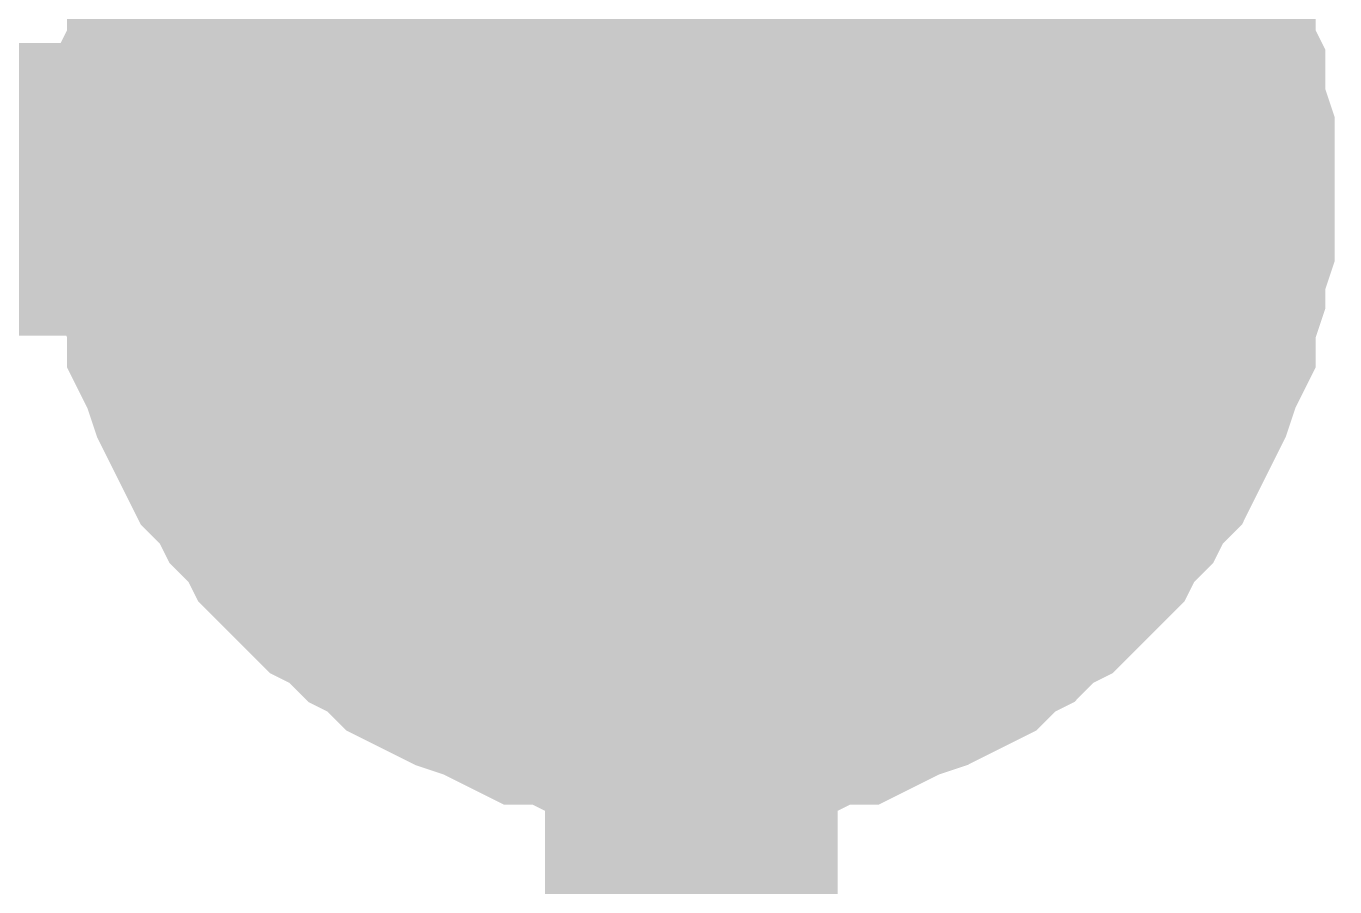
# Model space of a CAD drawing. Header units: inches. Extents: x 0 to 16.9, y 0 to 11.7.
# Drawn here: x 6.5485 to 6.6013, y 4.4416 to 4.4763 of the extents above; entities that cross this region are included whole.
import ezdxf

# ---------------------------------------------------------------- set-up
doc = ezdxf.new("R2010")
doc.units = ezdxf.units.IN
doc.header["$MEASUREMENT"] = 0
doc.layers.add('Sheet', color=255, linetype='Continuous')

msp = doc.modelspace()

# ---------------------------------------------------------------- linework, layer by layer
at = {"layer": 'Sheet'}
for points in [[(6.575365, 4.369794, 0.0118, 0.0118, 0), (6.575365, 4.46973, 0.0118, 0.0118, 0), (6.575365, 4.56658, 0.0118, 0.0118, 0), (6.142537, 4.56658, 0.0118, 0.0118, 0), (6.142537, 4.570052, 0.0118, 0.0118, 0)], [(6.555305, 4.46973, 0.0118, 0.0118, 0), (6.555305, 4.470888, 0.0118, 0.0118, 0), (6.555305, 4.47166, 0.0118, 0.0118, 0), (6.555691, 4.472817, 0.0118, 0.0118, 0), (6.555691, 4.473975, 0.0118, 0.0118, 0), (6.556077, 4.474746, 0.0118, 0.0118, 0), (6.556077, 4.475904, 0.0118, 0.0118, 0), (6.556463, 4.476676, 0.0118, 0.0118, 0), (6.556849, 4.477447, 0.0118, 0.0118, 0), (6.557234, 4.478605, 0.0118, 0.0118, 0), (6.55762, 4.479377, 0.0118, 0.0118, 0), (6.558006, 4.480148, 0.0118, 0.0118, 0), (6.558777, 4.48092, 0.0118, 0.0118, 0), (6.559163, 4.481692, 0.0118, 0.0118, 0), (6.559935, 4.482464, 0.0118, 0.0118, 0)], [(6.555305, 4.46973, 0.0118, 0.0118, 0), (6.555305, 4.470888, 0.0118, 0.0118, 0), (6.555305, 4.47166, 0.0118, 0.0118, 0), (6.555691, 4.472817, 0.0118, 0.0118, 0), (6.555691, 4.473975, 0.0118, 0.0118, 0), (6.556077, 4.474746, 0.0118, 0.0118, 0), (6.556077, 4.475904, 0.0118, 0.0118, 0), (6.556463, 4.476676, 0.0118, 0.0118, 0), (6.556849, 4.477447, 0.0118, 0.0118, 0), (6.557234, 4.478605, 0.0118, 0.0118, 0), (6.55762, 4.479377, 0.0118, 0.0118, 0), (6.558006, 4.480148, 0.0118, 0.0118, 0), (6.558777, 4.48092, 0.0118, 0.0118, 0), (6.559163, 4.481692, 0.0118, 0.0118, 0), (6.559935, 4.482464, 0.0118, 0.0118, 0)], [(6.555305, 4.46973, 0.0118, 0.0118, 0), (6.555305, 4.470888, 0.0118, 0.0118, 0), (6.555305, 4.47166, 0.0118, 0.0118, 0), (6.555691, 4.472817, 0.0118, 0.0118, 0), (6.555691, 4.473975, 0.0118, 0.0118, 0), (6.556077, 4.474746, 0.0118, 0.0118, 0), (6.556077, 4.475904, 0.0118, 0.0118, 0), (6.556463, 4.476676, 0.0118, 0.0118, 0), (6.556849, 4.477447, 0.0118, 0.0118, 0), (6.557234, 4.478605, 0.0118, 0.0118, 0), (6.55762, 4.479377, 0.0118, 0.0118, 0), (6.558006, 4.480148, 0.0118, 0.0118, 0), (6.558777, 4.48092, 0.0118, 0.0118, 0), (6.559163, 4.481692, 0.0118, 0.0118, 0), (6.559935, 4.482464, 0.0118, 0.0118, 0)], [(6.555305, 4.46973, 0.0118, 0.0118, 0), (6.555305, 4.470888, 0.0118, 0.0118, 0), (6.555305, 4.47166, 0.0118, 0.0118, 0), (6.555691, 4.472817, 0.0118, 0.0118, 0), (6.555691, 4.473975, 0.0118, 0.0118, 0), (6.556077, 4.474746, 0.0118, 0.0118, 0), (6.556077, 4.475904, 0.0118, 0.0118, 0), (6.556463, 4.476676, 0.0118, 0.0118, 0), (6.556849, 4.477447, 0.0118, 0.0118, 0), (6.557234, 4.478605, 0.0118, 0.0118, 0), (6.55762, 4.479377, 0.0118, 0.0118, 0), (6.558006, 4.480148, 0.0118, 0.0118, 0), (6.558777, 4.48092, 0.0118, 0.0118, 0), (6.559163, 4.481692, 0.0118, 0.0118, 0), (6.559935, 4.482464, 0.0118, 0.0118, 0)], [(6.590796, 4.482464, 0.0118, 0.0118, 0), (6.591567, 4.481692, 0.0118, 0.0118, 0), (6.591953, 4.48092, 0.0118, 0.0118, 0), (6.592725, 4.480148, 0.0118, 0.0118, 0), (6.59311, 4.479377, 0.0118, 0.0118, 0), (6.593496, 4.478605, 0.0118, 0.0118, 0), (6.593882, 4.477447, 0.0118, 0.0118, 0), (6.594268, 4.476676, 0.0118, 0.0118, 0), (6.594654, 4.475904, 0.0118, 0.0118, 0), (6.594654, 4.474746, 0.0118, 0.0118, 0), (6.595039, 4.473975, 0.0118, 0.0118, 0), (6.595039, 4.472817, 0.0118, 0.0118, 0), (6.595425, 4.47166, 0.0118, 0.0118, 0), (6.595425, 4.470888, 0.0118, 0.0118, 0), (6.595425, 4.46973, 0.0118, 0.0118, 0)], [(6.590796, 4.482464, 0.0118, 0.0118, 0), (6.591567, 4.481692, 0.0118, 0.0118, 0), (6.591953, 4.48092, 0.0118, 0.0118, 0), (6.592725, 4.480148, 0.0118, 0.0118, 0), (6.59311, 4.479377, 0.0118, 0.0118, 0), (6.593496, 4.478605, 0.0118, 0.0118, 0), (6.593882, 4.477447, 0.0118, 0.0118, 0), (6.594268, 4.476676, 0.0118, 0.0118, 0), (6.594654, 4.475904, 0.0118, 0.0118, 0), (6.594654, 4.474746, 0.0118, 0.0118, 0), (6.595039, 4.473975, 0.0118, 0.0118, 0), (6.595039, 4.472817, 0.0118, 0.0118, 0), (6.595425, 4.47166, 0.0118, 0.0118, 0), (6.595425, 4.470888, 0.0118, 0.0118, 0), (6.595425, 4.46973, 0.0118, 0.0118, 0)], [(6.590796, 4.482464, 0.0118, 0.0118, 0), (6.591567, 4.481692, 0.0118, 0.0118, 0), (6.591953, 4.48092, 0.0118, 0.0118, 0), (6.592725, 4.480148, 0.0118, 0.0118, 0), (6.59311, 4.479377, 0.0118, 0.0118, 0), (6.593496, 4.478605, 0.0118, 0.0118, 0), (6.593882, 4.477447, 0.0118, 0.0118, 0), (6.594268, 4.476676, 0.0118, 0.0118, 0), (6.594654, 4.475904, 0.0118, 0.0118, 0), (6.594654, 4.474746, 0.0118, 0.0118, 0), (6.595039, 4.473975, 0.0118, 0.0118, 0), (6.595039, 4.472817, 0.0118, 0.0118, 0), (6.595425, 4.47166, 0.0118, 0.0118, 0), (6.595425, 4.470888, 0.0118, 0.0118, 0), (6.595425, 4.46973, 0.0118, 0.0118, 0)], [(6.590796, 4.482464, 0.0118, 0.0118, 0), (6.591567, 4.481692, 0.0118, 0.0118, 0), (6.591953, 4.48092, 0.0118, 0.0118, 0), (6.592725, 4.480148, 0.0118, 0.0118, 0), (6.59311, 4.479377, 0.0118, 0.0118, 0), (6.593496, 4.478605, 0.0118, 0.0118, 0), (6.593882, 4.477447, 0.0118, 0.0118, 0), (6.594268, 4.476676, 0.0118, 0.0118, 0), (6.594654, 4.475904, 0.0118, 0.0118, 0), (6.594654, 4.474746, 0.0118, 0.0118, 0), (6.595039, 4.473975, 0.0118, 0.0118, 0), (6.595039, 4.472817, 0.0118, 0.0118, 0), (6.595425, 4.47166, 0.0118, 0.0118, 0), (6.595425, 4.470888, 0.0118, 0.0118, 0), (6.595425, 4.46973, 0.0118, 0.0118, 0)], [(6.555305, 4.46973, 0.0039, 0.0039, 0), (6.555305, 4.470888, 0.0039, 0.0039, 0), (6.555305, 4.47166, 0.0039, 0.0039, 0), (6.555691, 4.472817, 0.0039, 0.0039, 0), (6.555691, 4.473975, 0.0039, 0.0039, 0), (6.556077, 4.474746, 0.0039, 0.0039, 0), (6.556077, 4.475904, 0.0039, 0.0039, 0), (6.556463, 4.476676, 0.0039, 0.0039, 0), (6.556849, 4.477447, 0.0039, 0.0039, 0), (6.557234, 4.478605, 0.0039, 0.0039, 0)], [(6.555305, 4.46973, 0.0039, 0.0039, 0), (6.555305, 4.470888, 0.0039, 0.0039, 0), (6.555305, 4.47166, 0.0039, 0.0039, 0), (6.555691, 4.472817, 0.0039, 0.0039, 0), (6.555691, 4.473975, 0.0039, 0.0039, 0), (6.556077, 4.474746, 0.0039, 0.0039, 0), (6.556077, 4.475904, 0.0039, 0.0039, 0), (6.556463, 4.476676, 0.0039, 0.0039, 0), (6.556849, 4.477447, 0.0039, 0.0039, 0), (6.557234, 4.478605, 0.0039, 0.0039, 0)], [(6.555305, 4.46973, 0.0039, 0.0039, 0), (6.555305, 4.470888, 0.0039, 0.0039, 0), (6.555305, 4.47166, 0.0039, 0.0039, 0), (6.555691, 4.472817, 0.0039, 0.0039, 0), (6.555691, 4.473975, 0.0039, 0.0039, 0), (6.556077, 4.474746, 0.0039, 0.0039, 0), (6.556077, 4.475904, 0.0039, 0.0039, 0), (6.556463, 4.476676, 0.0039, 0.0039, 0), (6.556849, 4.477447, 0.0039, 0.0039, 0), (6.557234, 4.478605, 0.0039, 0.0039, 0)], [(6.555305, 4.46973, 0.0039, 0.0039, 0), (6.555305, 4.470888, 0.0039, 0.0039, 0), (6.555305, 4.47166, 0.0039, 0.0039, 0), (6.555691, 4.472817, 0.0039, 0.0039, 0), (6.555691, 4.473975, 0.0039, 0.0039, 0), (6.556077, 4.474746, 0.0039, 0.0039, 0), (6.556077, 4.475904, 0.0039, 0.0039, 0), (6.556463, 4.476676, 0.0039, 0.0039, 0), (6.556849, 4.477447, 0.0039, 0.0039, 0), (6.557234, 4.478605, 0.0039, 0.0039, 0)], [(6.593496, 4.478605, 0.0039, 0.0039, 0), (6.593882, 4.477447, 0.0039, 0.0039, 0), (6.594268, 4.476676, 0.0039, 0.0039, 0), (6.594654, 4.475904, 0.0039, 0.0039, 0), (6.594654, 4.474746, 0.0039, 0.0039, 0), (6.595039, 4.473975, 0.0039, 0.0039, 0), (6.595039, 4.472817, 0.0039, 0.0039, 0), (6.595425, 4.47166, 0.0039, 0.0039, 0), (6.595425, 4.470888, 0.0039, 0.0039, 0), (6.595425, 4.46973, 0.0039, 0.0039, 0)], [(6.593496, 4.478605, 0.0039, 0.0039, 0), (6.593882, 4.477447, 0.0039, 0.0039, 0), (6.594268, 4.476676, 0.0039, 0.0039, 0), (6.594654, 4.475904, 0.0039, 0.0039, 0), (6.594654, 4.474746, 0.0039, 0.0039, 0), (6.595039, 4.473975, 0.0039, 0.0039, 0), (6.595039, 4.472817, 0.0039, 0.0039, 0), (6.595425, 4.47166, 0.0039, 0.0039, 0), (6.595425, 4.470888, 0.0039, 0.0039, 0), (6.595425, 4.46973, 0.0039, 0.0039, 0)], [(6.593496, 4.478605, 0.0039, 0.0039, 0), (6.593882, 4.477447, 0.0039, 0.0039, 0), (6.594268, 4.476676, 0.0039, 0.0039, 0), (6.594654, 4.475904, 0.0039, 0.0039, 0), (6.594654, 4.474746, 0.0039, 0.0039, 0), (6.595039, 4.473975, 0.0039, 0.0039, 0), (6.595039, 4.472817, 0.0039, 0.0039, 0), (6.595425, 4.47166, 0.0039, 0.0039, 0), (6.595425, 4.470888, 0.0039, 0.0039, 0), (6.595425, 4.46973, 0.0039, 0.0039, 0)], [(6.593496, 4.478605, 0.0039, 0.0039, 0), (6.593882, 4.477447, 0.0039, 0.0039, 0), (6.594268, 4.476676, 0.0039, 0.0039, 0), (6.594654, 4.475904, 0.0039, 0.0039, 0), (6.594654, 4.474746, 0.0039, 0.0039, 0), (6.595039, 4.473975, 0.0039, 0.0039, 0), (6.595039, 4.472817, 0.0039, 0.0039, 0), (6.595425, 4.47166, 0.0039, 0.0039, 0), (6.595425, 4.470888, 0.0039, 0.0039, 0), (6.595425, 4.46973, 0.0039, 0.0039, 0)], [(6.142537, 4.46973, 0.0118, 0.0118, 0), (6.575365, 4.46973, 0.0118, 0.0118, 0)], [(6.575365, 4.450052, 0.0118, 0.0118, 0), (6.574208, 4.450052, 0.0118, 0.0118, 0), (6.573436, 4.450052, 0.0118, 0.0118, 0), (6.572279, 4.450438, 0.0118, 0.0118, 0), (6.571122, 4.450438, 0.0118, 0.0118, 0), (6.57035, 4.450824, 0.0118, 0.0118, 0), (6.569193, 4.450824, 0.0118, 0.0118, 0), (6.568422, 4.451209, 0.0118, 0.0118, 0), (6.56765, 4.451595, 0.0118, 0.0118, 0), (6.566493, 4.451981, 0.0118, 0.0118, 0), (6.565721, 4.452367, 0.0118, 0.0118, 0), (6.56495, 4.452753, 0.0118, 0.0118, 0), (6.564178, 4.453525, 0.0118, 0.0118, 0), (6.563407, 4.45391, 0.0118, 0.0118, 0), (6.562635, 4.454682, 0.0118, 0.0118, 0), (6.561863, 4.455068, 0.0118, 0.0118, 0), (6.561092, 4.45584, 0.0118, 0.0118, 0), (6.56032, 4.456611, 0.0118, 0.0118, 0), (6.559935, 4.457383, 0.0118, 0.0118, 0), (6.559163, 4.458155, 0.0118, 0.0118, 0), (6.558777, 4.458926, 0.0118, 0.0118, 0), (6.558006, 4.459698, 0.0118, 0.0118, 0), (6.55762, 4.46047, 0.0118, 0.0118, 0), (6.557234, 4.461242, 0.0118, 0.0118, 0), (6.556849, 4.462013, 0.0118, 0.0118, 0), (6.556463, 4.463171, 0.0118, 0.0118, 0), (6.556077, 4.463943, 0.0118, 0.0118, 0), (6.556077, 4.464714, 0.0118, 0.0118, 0), (6.555691, 4.465872, 0.0118, 0.0118, 0), (6.555691, 4.466644, 0.0118, 0.0118, 0), (6.555305, 4.467801, 0.0118, 0.0118, 0), (6.555305, 4.468573, 0.0118, 0.0118, 0), (6.555305, 4.46973, 0.0118, 0.0118, 0)], [(6.555305, 4.46973, 0.0118, 0.0118, 0), (6.555305, 4.46973, 0.0118, 0.0118, 0)], [(6.575365, 4.450052, 0.0118, 0.0118, 0), (6.574208, 4.450052, 0.0118, 0.0118, 0), (6.573436, 4.450052, 0.0118, 0.0118, 0), (6.572279, 4.450438, 0.0118, 0.0118, 0), (6.571122, 4.450438, 0.0118, 0.0118, 0), (6.57035, 4.450824, 0.0118, 0.0118, 0), (6.569193, 4.450824, 0.0118, 0.0118, 0), (6.568422, 4.451209, 0.0118, 0.0118, 0), (6.56765, 4.451595, 0.0118, 0.0118, 0), (6.566493, 4.451981, 0.0118, 0.0118, 0), (6.565721, 4.452367, 0.0118, 0.0118, 0), (6.56495, 4.452753, 0.0118, 0.0118, 0), (6.564178, 4.453525, 0.0118, 0.0118, 0), (6.563407, 4.45391, 0.0118, 0.0118, 0), (6.562635, 4.454682, 0.0118, 0.0118, 0), (6.561863, 4.455068, 0.0118, 0.0118, 0), (6.561092, 4.45584, 0.0118, 0.0118, 0), (6.56032, 4.456611, 0.0118, 0.0118, 0), (6.559935, 4.457383, 0.0118, 0.0118, 0), (6.559163, 4.458155, 0.0118, 0.0118, 0), (6.558777, 4.458926, 0.0118, 0.0118, 0), (6.558006, 4.459698, 0.0118, 0.0118, 0), (6.55762, 4.46047, 0.0118, 0.0118, 0), (6.557234, 4.461242, 0.0118, 0.0118, 0), (6.556849, 4.462013, 0.0118, 0.0118, 0), (6.556463, 4.463171, 0.0118, 0.0118, 0), (6.556077, 4.463943, 0.0118, 0.0118, 0), (6.556077, 4.464714, 0.0118, 0.0118, 0), (6.555691, 4.465872, 0.0118, 0.0118, 0), (6.555691, 4.466644, 0.0118, 0.0118, 0), (6.555305, 4.467801, 0.0118, 0.0118, 0), (6.555305, 4.468573, 0.0118, 0.0118, 0), (6.555305, 4.46973, 0.0118, 0.0118, 0)], [(6.555305, 4.46973, 0.0118, 0.0118, 0), (6.555305, 4.46973, 0.0118, 0.0118, 0)], [(6.575365, 4.450052, 0.0118, 0.0118, 0), (6.574208, 4.450052, 0.0118, 0.0118, 0), (6.573436, 4.450052, 0.0118, 0.0118, 0), (6.572279, 4.450438, 0.0118, 0.0118, 0), (6.571122, 4.450438, 0.0118, 0.0118, 0), (6.57035, 4.450824, 0.0118, 0.0118, 0), (6.569193, 4.450824, 0.0118, 0.0118, 0), (6.568422, 4.451209, 0.0118, 0.0118, 0), (6.56765, 4.451595, 0.0118, 0.0118, 0), (6.566493, 4.451981, 0.0118, 0.0118, 0), (6.565721, 4.452367, 0.0118, 0.0118, 0), (6.56495, 4.452753, 0.0118, 0.0118, 0), (6.564178, 4.453525, 0.0118, 0.0118, 0), (6.563407, 4.45391, 0.0118, 0.0118, 0), (6.562635, 4.454682, 0.0118, 0.0118, 0), (6.561863, 4.455068, 0.0118, 0.0118, 0), (6.561092, 4.45584, 0.0118, 0.0118, 0), (6.56032, 4.456611, 0.0118, 0.0118, 0), (6.559935, 4.457383, 0.0118, 0.0118, 0), (6.559163, 4.458155, 0.0118, 0.0118, 0), (6.558777, 4.458926, 0.0118, 0.0118, 0), (6.558006, 4.459698, 0.0118, 0.0118, 0), (6.55762, 4.46047, 0.0118, 0.0118, 0), (6.557234, 4.461242, 0.0118, 0.0118, 0), (6.556849, 4.462013, 0.0118, 0.0118, 0), (6.556463, 4.463171, 0.0118, 0.0118, 0), (6.556077, 4.463943, 0.0118, 0.0118, 0), (6.556077, 4.464714, 0.0118, 0.0118, 0), (6.555691, 4.465872, 0.0118, 0.0118, 0), (6.555691, 4.466644, 0.0118, 0.0118, 0), (6.555305, 4.467801, 0.0118, 0.0118, 0), (6.555305, 4.468573, 0.0118, 0.0118, 0), (6.555305, 4.46973, 0.0118, 0.0118, 0)], [(6.555305, 4.46973, 0.0118, 0.0118, 0), (6.555305, 4.46973, 0.0118, 0.0118, 0)], [(6.575365, 4.450052, 0.0118, 0.0118, 0), (6.574208, 4.450052, 0.0118, 0.0118, 0), (6.573436, 4.450052, 0.0118, 0.0118, 0), (6.572279, 4.450438, 0.0118, 0.0118, 0), (6.571122, 4.450438, 0.0118, 0.0118, 0), (6.57035, 4.450824, 0.0118, 0.0118, 0), (6.569193, 4.450824, 0.0118, 0.0118, 0), (6.568422, 4.451209, 0.0118, 0.0118, 0), (6.56765, 4.451595, 0.0118, 0.0118, 0), (6.566493, 4.451981, 0.0118, 0.0118, 0), (6.565721, 4.452367, 0.0118, 0.0118, 0), (6.56495, 4.452753, 0.0118, 0.0118, 0), (6.564178, 4.453525, 0.0118, 0.0118, 0), (6.563407, 4.45391, 0.0118, 0.0118, 0), (6.562635, 4.454682, 0.0118, 0.0118, 0), (6.561863, 4.455068, 0.0118, 0.0118, 0), (6.561092, 4.45584, 0.0118, 0.0118, 0), (6.56032, 4.456611, 0.0118, 0.0118, 0), (6.559935, 4.457383, 0.0118, 0.0118, 0), (6.559163, 4.458155, 0.0118, 0.0118, 0), (6.558777, 4.458926, 0.0118, 0.0118, 0), (6.558006, 4.459698, 0.0118, 0.0118, 0), (6.55762, 4.46047, 0.0118, 0.0118, 0), (6.557234, 4.461242, 0.0118, 0.0118, 0), (6.556849, 4.462013, 0.0118, 0.0118, 0), (6.556463, 4.463171, 0.0118, 0.0118, 0), (6.556077, 4.463943, 0.0118, 0.0118, 0), (6.556077, 4.464714, 0.0118, 0.0118, 0), (6.555691, 4.465872, 0.0118, 0.0118, 0), (6.555691, 4.466644, 0.0118, 0.0118, 0), (6.555305, 4.467801, 0.0118, 0.0118, 0), (6.555305, 4.468573, 0.0118, 0.0118, 0), (6.555305, 4.46973, 0.0118, 0.0118, 0)], [(6.555305, 4.46973, 0.0118, 0.0118, 0), (6.555305, 4.46973, 0.0118, 0.0118, 0)], [(6.595425, 4.46973, 0.0118, 0.0118, 0), (6.595425, 4.468573, 0.0118, 0.0118, 0), (6.595425, 4.467801, 0.0118, 0.0118, 0), (6.595039, 4.466644, 0.0118, 0.0118, 0), (6.595039, 4.465872, 0.0118, 0.0118, 0), (6.594654, 4.464714, 0.0118, 0.0118, 0), (6.594654, 4.463943, 0.0118, 0.0118, 0), (6.594268, 4.463171, 0.0118, 0.0118, 0), (6.593882, 4.462013, 0.0118, 0.0118, 0), (6.593496, 4.461242, 0.0118, 0.0118, 0), (6.59311, 4.46047, 0.0118, 0.0118, 0), (6.592725, 4.459698, 0.0118, 0.0118, 0), (6.591953, 4.458926, 0.0118, 0.0118, 0), (6.591567, 4.458155, 0.0118, 0.0118, 0), (6.590796, 4.457383, 0.0118, 0.0118, 0), (6.59041, 4.456611, 0.0118, 0.0118, 0), (6.589639, 4.45584, 0.0118, 0.0118, 0), (6.588867, 4.455068, 0.0118, 0.0118, 0), (6.588096, 4.454682, 0.0118, 0.0118, 0), (6.587324, 4.45391, 0.0118, 0.0118, 0), (6.586552, 4.453525, 0.0118, 0.0118, 0), (6.585781, 4.452753, 0.0118, 0.0118, 0), (6.585009, 4.452367, 0.0118, 0.0118, 0), (6.584238, 4.451981, 0.0118, 0.0118, 0), (6.583081, 4.451595, 0.0118, 0.0118, 0), (6.582309, 4.451209, 0.0118, 0.0118, 0), (6.581538, 4.450824, 0.0118, 0.0118, 0), (6.58038, 4.450824, 0.0118, 0.0118, 0), (6.579609, 4.450438, 0.0118, 0.0118, 0), (6.578451, 4.450438, 0.0118, 0.0118, 0), (6.577294, 4.450052, 0.0118, 0.0118, 0), (6.576523, 4.450052, 0.0118, 0.0118, 0), (6.575365, 4.450052, 0.0118, 0.0118, 0)], [(6.595425, 4.46973, 0.0118, 0.0118, 0), (6.595425, 4.468573, 0.0118, 0.0118, 0), (6.595425, 4.467801, 0.0118, 0.0118, 0), (6.595039, 4.466644, 0.0118, 0.0118, 0), (6.595039, 4.465872, 0.0118, 0.0118, 0), (6.594654, 4.464714, 0.0118, 0.0118, 0), (6.594654, 4.463943, 0.0118, 0.0118, 0), (6.594268, 4.463171, 0.0118, 0.0118, 0), (6.593882, 4.462013, 0.0118, 0.0118, 0), (6.593496, 4.461242, 0.0118, 0.0118, 0), (6.59311, 4.46047, 0.0118, 0.0118, 0), (6.592725, 4.459698, 0.0118, 0.0118, 0), (6.591953, 4.458926, 0.0118, 0.0118, 0), (6.591567, 4.458155, 0.0118, 0.0118, 0), (6.590796, 4.457383, 0.0118, 0.0118, 0), (6.59041, 4.456611, 0.0118, 0.0118, 0), (6.589639, 4.45584, 0.0118, 0.0118, 0), (6.588867, 4.455068, 0.0118, 0.0118, 0), (6.588096, 4.454682, 0.0118, 0.0118, 0), (6.587324, 4.45391, 0.0118, 0.0118, 0), (6.586552, 4.453525, 0.0118, 0.0118, 0), (6.585781, 4.452753, 0.0118, 0.0118, 0), (6.585009, 4.452367, 0.0118, 0.0118, 0), (6.584238, 4.451981, 0.0118, 0.0118, 0), (6.583081, 4.451595, 0.0118, 0.0118, 0), (6.582309, 4.451209, 0.0118, 0.0118, 0), (6.581538, 4.450824, 0.0118, 0.0118, 0), (6.58038, 4.450824, 0.0118, 0.0118, 0), (6.579609, 4.450438, 0.0118, 0.0118, 0), (6.578451, 4.450438, 0.0118, 0.0118, 0), (6.577294, 4.450052, 0.0118, 0.0118, 0), (6.576523, 4.450052, 0.0118, 0.0118, 0), (6.575365, 4.450052, 0.0118, 0.0118, 0)], [(6.595425, 4.46973, 0.0118, 0.0118, 0), (6.595425, 4.468573, 0.0118, 0.0118, 0), (6.595425, 4.467801, 0.0118, 0.0118, 0), (6.595039, 4.466644, 0.0118, 0.0118, 0), (6.595039, 4.465872, 0.0118, 0.0118, 0), (6.594654, 4.464714, 0.0118, 0.0118, 0), (6.594654, 4.463943, 0.0118, 0.0118, 0), (6.594268, 4.463171, 0.0118, 0.0118, 0), (6.593882, 4.462013, 0.0118, 0.0118, 0), (6.593496, 4.461242, 0.0118, 0.0118, 0), (6.59311, 4.46047, 0.0118, 0.0118, 0), (6.592725, 4.459698, 0.0118, 0.0118, 0), (6.591953, 4.458926, 0.0118, 0.0118, 0), (6.591567, 4.458155, 0.0118, 0.0118, 0), (6.590796, 4.457383, 0.0118, 0.0118, 0), (6.59041, 4.456611, 0.0118, 0.0118, 0), (6.589639, 4.45584, 0.0118, 0.0118, 0), (6.588867, 4.455068, 0.0118, 0.0118, 0), (6.588096, 4.454682, 0.0118, 0.0118, 0), (6.587324, 4.45391, 0.0118, 0.0118, 0), (6.586552, 4.453525, 0.0118, 0.0118, 0), (6.585781, 4.452753, 0.0118, 0.0118, 0), (6.585009, 4.452367, 0.0118, 0.0118, 0), (6.584238, 4.451981, 0.0118, 0.0118, 0), (6.583081, 4.451595, 0.0118, 0.0118, 0), (6.582309, 4.451209, 0.0118, 0.0118, 0), (6.581538, 4.450824, 0.0118, 0.0118, 0), (6.58038, 4.450824, 0.0118, 0.0118, 0), (6.579609, 4.450438, 0.0118, 0.0118, 0), (6.578451, 4.450438, 0.0118, 0.0118, 0), (6.577294, 4.450052, 0.0118, 0.0118, 0), (6.576523, 4.450052, 0.0118, 0.0118, 0), (6.575365, 4.450052, 0.0118, 0.0118, 0)], [(6.595425, 4.46973, 0.0118, 0.0118, 0), (6.595425, 4.468573, 0.0118, 0.0118, 0), (6.595425, 4.467801, 0.0118, 0.0118, 0), (6.595039, 4.466644, 0.0118, 0.0118, 0), (6.595039, 4.465872, 0.0118, 0.0118, 0), (6.594654, 4.464714, 0.0118, 0.0118, 0), (6.594654, 4.463943, 0.0118, 0.0118, 0), (6.594268, 4.463171, 0.0118, 0.0118, 0), (6.593882, 4.462013, 0.0118, 0.0118, 0), (6.593496, 4.461242, 0.0118, 0.0118, 0), (6.59311, 4.46047, 0.0118, 0.0118, 0), (6.592725, 4.459698, 0.0118, 0.0118, 0), (6.591953, 4.458926, 0.0118, 0.0118, 0), (6.591567, 4.458155, 0.0118, 0.0118, 0), (6.590796, 4.457383, 0.0118, 0.0118, 0), (6.59041, 4.456611, 0.0118, 0.0118, 0), (6.589639, 4.45584, 0.0118, 0.0118, 0), (6.588867, 4.455068, 0.0118, 0.0118, 0), (6.588096, 4.454682, 0.0118, 0.0118, 0), (6.587324, 4.45391, 0.0118, 0.0118, 0), (6.586552, 4.453525, 0.0118, 0.0118, 0), (6.585781, 4.452753, 0.0118, 0.0118, 0), (6.585009, 4.452367, 0.0118, 0.0118, 0), (6.584238, 4.451981, 0.0118, 0.0118, 0), (6.583081, 4.451595, 0.0118, 0.0118, 0), (6.582309, 4.451209, 0.0118, 0.0118, 0), (6.581538, 4.450824, 0.0118, 0.0118, 0), (6.58038, 4.450824, 0.0118, 0.0118, 0), (6.579609, 4.450438, 0.0118, 0.0118, 0), (6.578451, 4.450438, 0.0118, 0.0118, 0), (6.577294, 4.450052, 0.0118, 0.0118, 0), (6.576523, 4.450052, 0.0118, 0.0118, 0), (6.575365, 4.450052, 0.0118, 0.0118, 0)], [(6.595425, 4.46973, 0.0118, 0.0118, 0), (6.595425, 4.46973, 0.0118, 0.0118, 0), (6.595425, 4.46973, 0.0118, 0.0118, 0), (6.595425, 4.46973, 0.0118, 0.0118, 0), (6.595425, 4.46973, 0.0118, 0.0118, 0), (6.595425, 4.46973, 0.0118, 0.0118, 0), (6.595425, 4.46973, 0.0118, 0.0118, 0), (6.595425, 4.46973, 0.0118, 0.0118, 0), (6.595425, 4.46973, 0.0118, 0.0118, 0), (6.595425, 4.46973, 0.0118, 0.0118, 0), (6.595425, 4.46973, 0.0118, 0.0118, 0), (6.595425, 4.46973, 0.0118, 0.0118, 0), (6.595425, 4.46973, 0.0118, 0.0118, 0), (6.595425, 4.46973, 0.0118, 0.0118, 0), (6.595425, 4.46973, 0.0118, 0.0118, 0), (6.595425, 4.46973, 0.0118, 0.0118, 0), (6.595425, 4.46973, 0.0118, 0.0118, 0), (6.595425, 4.46973, 0.0118, 0.0118, 0), (6.595425, 4.46973, 0.0118, 0.0118, 0), (6.595425, 4.46973, 0.0118, 0.0118, 0), (6.595425, 4.46973, 0.0118, 0.0118, 0), (6.595425, 4.46973, 0.0118, 0.0118, 0), (6.595425, 4.46973, 0.0118, 0.0118, 0), (6.595425, 4.46973, 0.0118, 0.0118, 0), (6.595425, 4.46973, 0.0118, 0.0118, 0), (6.595425, 4.46973, 0.0118, 0.0118, 0), (6.595425, 4.46973, 0.0118, 0.0118, 0), (6.595425, 4.46973, 0.0118, 0.0118, 0), (6.595425, 4.46973, 0.0118, 0.0118, 0), (6.595425, 4.46973, 0.0118, 0.0118, 0), (6.595425, 4.46973, 0.0118, 0.0118, 0), (6.595425, 4.46973, 0.0118, 0.0118, 0), (6.595425, 4.46973, 0.0118, 0.0118, 0)], [(6.595425, 4.46973, 0.0118, 0.0118, 0), (6.595425, 4.46973, 0.0118, 0.0118, 0)], [(6.595425, 4.46973, 0.0118, 0.0118, 0), (6.595425, 4.46973, 0.0118, 0.0118, 0), (6.595425, 4.46973, 0.0118, 0.0118, 0), (6.595425, 4.46973, 0.0118, 0.0118, 0), (6.595425, 4.46973, 0.0118, 0.0118, 0), (6.595425, 4.46973, 0.0118, 0.0118, 0), (6.595425, 4.46973, 0.0118, 0.0118, 0), (6.595425, 4.46973, 0.0118, 0.0118, 0), (6.595425, 4.46973, 0.0118, 0.0118, 0), (6.595425, 4.46973, 0.0118, 0.0118, 0), (6.595425, 4.46973, 0.0118, 0.0118, 0), (6.595425, 4.46973, 0.0118, 0.0118, 0), (6.595425, 4.46973, 0.0118, 0.0118, 0), (6.595425, 4.46973, 0.0118, 0.0118, 0), (6.595425, 4.46973, 0.0118, 0.0118, 0), (6.595425, 4.46973, 0.0118, 0.0118, 0), (6.595425, 4.46973, 0.0118, 0.0118, 0), (6.595425, 4.46973, 0.0118, 0.0118, 0), (6.595425, 4.46973, 0.0118, 0.0118, 0), (6.595425, 4.46973, 0.0118, 0.0118, 0), (6.595425, 4.46973, 0.0118, 0.0118, 0), (6.595425, 4.46973, 0.0118, 0.0118, 0), (6.595425, 4.46973, 0.0118, 0.0118, 0), (6.595425, 4.46973, 0.0118, 0.0118, 0), (6.595425, 4.46973, 0.0118, 0.0118, 0), (6.595425, 4.46973, 0.0118, 0.0118, 0), (6.595425, 4.46973, 0.0118, 0.0118, 0), (6.595425, 4.46973, 0.0118, 0.0118, 0), (6.595425, 4.46973, 0.0118, 0.0118, 0), (6.595425, 4.46973, 0.0118, 0.0118, 0), (6.595425, 4.46973, 0.0118, 0.0118, 0), (6.595425, 4.46973, 0.0118, 0.0118, 0), (6.595425, 4.46973, 0.0118, 0.0118, 0)], [(6.595425, 4.46973, 0.0118, 0.0118, 0), (6.595425, 4.46973, 0.0118, 0.0118, 0)], [(6.595425, 4.46973, 0.0118, 0.0118, 0), (6.595425, 4.46973, 0.0118, 0.0118, 0), (6.595425, 4.46973, 0.0118, 0.0118, 0), (6.595425, 4.46973, 0.0118, 0.0118, 0), (6.595425, 4.46973, 0.0118, 0.0118, 0), (6.595425, 4.46973, 0.0118, 0.0118, 0), (6.595425, 4.46973, 0.0118, 0.0118, 0), (6.595425, 4.46973, 0.0118, 0.0118, 0), (6.595425, 4.46973, 0.0118, 0.0118, 0), (6.595425, 4.46973, 0.0118, 0.0118, 0), (6.595425, 4.46973, 0.0118, 0.0118, 0), (6.595425, 4.46973, 0.0118, 0.0118, 0), (6.595425, 4.46973, 0.0118, 0.0118, 0), (6.595425, 4.46973, 0.0118, 0.0118, 0), (6.595425, 4.46973, 0.0118, 0.0118, 0), (6.595425, 4.46973, 0.0118, 0.0118, 0), (6.595425, 4.46973, 0.0118, 0.0118, 0), (6.595425, 4.46973, 0.0118, 0.0118, 0), (6.595425, 4.46973, 0.0118, 0.0118, 0), (6.595425, 4.46973, 0.0118, 0.0118, 0), (6.595425, 4.46973, 0.0118, 0.0118, 0), (6.595425, 4.46973, 0.0118, 0.0118, 0), (6.595425, 4.46973, 0.0118, 0.0118, 0), (6.595425, 4.46973, 0.0118, 0.0118, 0), (6.595425, 4.46973, 0.0118, 0.0118, 0), (6.595425, 4.46973, 0.0118, 0.0118, 0), (6.595425, 4.46973, 0.0118, 0.0118, 0), (6.595425, 4.46973, 0.0118, 0.0118, 0), (6.595425, 4.46973, 0.0118, 0.0118, 0), (6.595425, 4.46973, 0.0118, 0.0118, 0), (6.595425, 4.46973, 0.0118, 0.0118, 0), (6.595425, 4.46973, 0.0118, 0.0118, 0), (6.595425, 4.46973, 0.0118, 0.0118, 0)], [(6.595425, 4.46973, 0.0118, 0.0118, 0), (6.595425, 4.46973, 0.0118, 0.0118, 0)], [(6.595425, 4.46973, 0.0118, 0.0118, 0), (6.595425, 4.46973, 0.0118, 0.0118, 0), (6.595425, 4.46973, 0.0118, 0.0118, 0), (6.595425, 4.46973, 0.0118, 0.0118, 0), (6.595425, 4.46973, 0.0118, 0.0118, 0), (6.595425, 4.46973, 0.0118, 0.0118, 0), (6.595425, 4.46973, 0.0118, 0.0118, 0), (6.595425, 4.46973, 0.0118, 0.0118, 0), (6.595425, 4.46973, 0.0118, 0.0118, 0), (6.595425, 4.46973, 0.0118, 0.0118, 0), (6.595425, 4.46973, 0.0118, 0.0118, 0), (6.595425, 4.46973, 0.0118, 0.0118, 0), (6.595425, 4.46973, 0.0118, 0.0118, 0), (6.595425, 4.46973, 0.0118, 0.0118, 0), (6.595425, 4.46973, 0.0118, 0.0118, 0), (6.595425, 4.46973, 0.0118, 0.0118, 0), (6.595425, 4.46973, 0.0118, 0.0118, 0), (6.595425, 4.46973, 0.0118, 0.0118, 0), (6.595425, 4.46973, 0.0118, 0.0118, 0), (6.595425, 4.46973, 0.0118, 0.0118, 0), (6.595425, 4.46973, 0.0118, 0.0118, 0), (6.595425, 4.46973, 0.0118, 0.0118, 0), (6.595425, 4.46973, 0.0118, 0.0118, 0), (6.595425, 4.46973, 0.0118, 0.0118, 0), (6.595425, 4.46973, 0.0118, 0.0118, 0), (6.595425, 4.46973, 0.0118, 0.0118, 0), (6.595425, 4.46973, 0.0118, 0.0118, 0), (6.595425, 4.46973, 0.0118, 0.0118, 0), (6.595425, 4.46973, 0.0118, 0.0118, 0), (6.595425, 4.46973, 0.0118, 0.0118, 0), (6.595425, 4.46973, 0.0118, 0.0118, 0), (6.595425, 4.46973, 0.0118, 0.0118, 0), (6.595425, 4.46973, 0.0118, 0.0118, 0)], [(6.595425, 4.46973, 0.0118, 0.0118, 0), (6.595425, 4.46973, 0.0118, 0.0118, 0)], [(6.575365, 4.450052, 0.0039, 0.0039, 0), (6.574208, 4.450052, 0.0039, 0.0039, 0), (6.573436, 4.450052, 0.0039, 0.0039, 0), (6.572279, 4.450438, 0.0039, 0.0039, 0), (6.571122, 4.450438, 0.0039, 0.0039, 0), (6.57035, 4.450824, 0.0039, 0.0039, 0), (6.569193, 4.450824, 0.0039, 0.0039, 0), (6.568422, 4.451209, 0.0039, 0.0039, 0), (6.56765, 4.451595, 0.0039, 0.0039, 0), (6.566493, 4.451981, 0.0039, 0.0039, 0), (6.565721, 4.452367, 0.0039, 0.0039, 0), (6.56495, 4.452753, 0.0039, 0.0039, 0), (6.564178, 4.453525, 0.0039, 0.0039, 0), (6.563407, 4.45391, 0.0039, 0.0039, 0), (6.562635, 4.454682, 0.0039, 0.0039, 0), (6.561863, 4.455068, 0.0039, 0.0039, 0), (6.561092, 4.45584, 0.0039, 0.0039, 0), (6.56032, 4.456611, 0.0039, 0.0039, 0), (6.559935, 4.457383, 0.0039, 0.0039, 0), (6.559163, 4.458155, 0.0039, 0.0039, 0), (6.558777, 4.458926, 0.0039, 0.0039, 0), (6.558006, 4.459698, 0.0039, 0.0039, 0), (6.55762, 4.46047, 0.0039, 0.0039, 0), (6.557234, 4.461242, 0.0039, 0.0039, 0), (6.556849, 4.462013, 0.0039, 0.0039, 0), (6.556463, 4.463171, 0.0039, 0.0039, 0), (6.556077, 4.463943, 0.0039, 0.0039, 0), (6.556077, 4.464714, 0.0039, 0.0039, 0), (6.555691, 4.465872, 0.0039, 0.0039, 0), (6.555691, 4.466644, 0.0039, 0.0039, 0), (6.555305, 4.467801, 0.0039, 0.0039, 0), (6.555305, 4.468573, 0.0039, 0.0039, 0), (6.555305, 4.46973, 0.0039, 0.0039, 0)], [(6.555305, 4.46973, 0.0039, 0.0039, 0), (6.555305, 4.46973, 0.0039, 0.0039, 0)], [(6.575365, 4.450052, 0.0039, 0.0039, 0), (6.574208, 4.450052, 0.0039, 0.0039, 0), (6.573436, 4.450052, 0.0039, 0.0039, 0), (6.572279, 4.450438, 0.0039, 0.0039, 0), (6.571122, 4.450438, 0.0039, 0.0039, 0), (6.57035, 4.450824, 0.0039, 0.0039, 0), (6.569193, 4.450824, 0.0039, 0.0039, 0), (6.568422, 4.451209, 0.0039, 0.0039, 0), (6.56765, 4.451595, 0.0039, 0.0039, 0), (6.566493, 4.451981, 0.0039, 0.0039, 0), (6.565721, 4.452367, 0.0039, 0.0039, 0), (6.56495, 4.452753, 0.0039, 0.0039, 0), (6.564178, 4.453525, 0.0039, 0.0039, 0), (6.563407, 4.45391, 0.0039, 0.0039, 0), (6.562635, 4.454682, 0.0039, 0.0039, 0), (6.561863, 4.455068, 0.0039, 0.0039, 0), (6.561092, 4.45584, 0.0039, 0.0039, 0), (6.56032, 4.456611, 0.0039, 0.0039, 0), (6.559935, 4.457383, 0.0039, 0.0039, 0), (6.559163, 4.458155, 0.0039, 0.0039, 0), (6.558777, 4.458926, 0.0039, 0.0039, 0), (6.558006, 4.459698, 0.0039, 0.0039, 0), (6.55762, 4.46047, 0.0039, 0.0039, 0), (6.557234, 4.461242, 0.0039, 0.0039, 0), (6.556849, 4.462013, 0.0039, 0.0039, 0), (6.556463, 4.463171, 0.0039, 0.0039, 0), (6.556077, 4.463943, 0.0039, 0.0039, 0), (6.556077, 4.464714, 0.0039, 0.0039, 0), (6.555691, 4.465872, 0.0039, 0.0039, 0), (6.555691, 4.466644, 0.0039, 0.0039, 0), (6.555305, 4.467801, 0.0039, 0.0039, 0), (6.555305, 4.468573, 0.0039, 0.0039, 0), (6.555305, 4.46973, 0.0039, 0.0039, 0)], [(6.555305, 4.46973, 0.0039, 0.0039, 0), (6.555305, 4.46973, 0.0039, 0.0039, 0)], [(6.575365, 4.450052, 0.0039, 0.0039, 0), (6.574208, 4.450052, 0.0039, 0.0039, 0), (6.573436, 4.450052, 0.0039, 0.0039, 0), (6.572279, 4.450438, 0.0039, 0.0039, 0), (6.571122, 4.450438, 0.0039, 0.0039, 0), (6.57035, 4.450824, 0.0039, 0.0039, 0), (6.569193, 4.450824, 0.0039, 0.0039, 0), (6.568422, 4.451209, 0.0039, 0.0039, 0), (6.56765, 4.451595, 0.0039, 0.0039, 0), (6.566493, 4.451981, 0.0039, 0.0039, 0), (6.565721, 4.452367, 0.0039, 0.0039, 0), (6.56495, 4.452753, 0.0039, 0.0039, 0), (6.564178, 4.453525, 0.0039, 0.0039, 0), (6.563407, 4.45391, 0.0039, 0.0039, 0), (6.562635, 4.454682, 0.0039, 0.0039, 0), (6.561863, 4.455068, 0.0039, 0.0039, 0), (6.561092, 4.45584, 0.0039, 0.0039, 0), (6.56032, 4.456611, 0.0039, 0.0039, 0), (6.559935, 4.457383, 0.0039, 0.0039, 0), (6.559163, 4.458155, 0.0039, 0.0039, 0), (6.558777, 4.458926, 0.0039, 0.0039, 0), (6.558006, 4.459698, 0.0039, 0.0039, 0), (6.55762, 4.46047, 0.0039, 0.0039, 0), (6.557234, 4.461242, 0.0039, 0.0039, 0), (6.556849, 4.462013, 0.0039, 0.0039, 0), (6.556463, 4.463171, 0.0039, 0.0039, 0), (6.556077, 4.463943, 0.0039, 0.0039, 0), (6.556077, 4.464714, 0.0039, 0.0039, 0), (6.555691, 4.465872, 0.0039, 0.0039, 0), (6.555691, 4.466644, 0.0039, 0.0039, 0), (6.555305, 4.467801, 0.0039, 0.0039, 0), (6.555305, 4.468573, 0.0039, 0.0039, 0), (6.555305, 4.46973, 0.0039, 0.0039, 0)], [(6.555305, 4.46973, 0.0039, 0.0039, 0), (6.555305, 4.46973, 0.0039, 0.0039, 0)], [(6.575365, 4.450052, 0.0039, 0.0039, 0), (6.574208, 4.450052, 0.0039, 0.0039, 0), (6.573436, 4.450052, 0.0039, 0.0039, 0), (6.572279, 4.450438, 0.0039, 0.0039, 0), (6.571122, 4.450438, 0.0039, 0.0039, 0), (6.57035, 4.450824, 0.0039, 0.0039, 0), (6.569193, 4.450824, 0.0039, 0.0039, 0), (6.568422, 4.451209, 0.0039, 0.0039, 0), (6.56765, 4.451595, 0.0039, 0.0039, 0), (6.566493, 4.451981, 0.0039, 0.0039, 0), (6.565721, 4.452367, 0.0039, 0.0039, 0), (6.56495, 4.452753, 0.0039, 0.0039, 0), (6.564178, 4.453525, 0.0039, 0.0039, 0), (6.563407, 4.45391, 0.0039, 0.0039, 0), (6.562635, 4.454682, 0.0039, 0.0039, 0), (6.561863, 4.455068, 0.0039, 0.0039, 0), (6.561092, 4.45584, 0.0039, 0.0039, 0), (6.56032, 4.456611, 0.0039, 0.0039, 0), (6.559935, 4.457383, 0.0039, 0.0039, 0), (6.559163, 4.458155, 0.0039, 0.0039, 0), (6.558777, 4.458926, 0.0039, 0.0039, 0), (6.558006, 4.459698, 0.0039, 0.0039, 0), (6.55762, 4.46047, 0.0039, 0.0039, 0), (6.557234, 4.461242, 0.0039, 0.0039, 0), (6.556849, 4.462013, 0.0039, 0.0039, 0), (6.556463, 4.463171, 0.0039, 0.0039, 0), (6.556077, 4.463943, 0.0039, 0.0039, 0), (6.556077, 4.464714, 0.0039, 0.0039, 0), (6.555691, 4.465872, 0.0039, 0.0039, 0), (6.555691, 4.466644, 0.0039, 0.0039, 0), (6.555305, 4.467801, 0.0039, 0.0039, 0), (6.555305, 4.468573, 0.0039, 0.0039, 0), (6.555305, 4.46973, 0.0039, 0.0039, 0)], [(6.555305, 4.46973, 0.0039, 0.0039, 0), (6.555305, 4.46973, 0.0039, 0.0039, 0)], [(6.595425, 4.46973, 0.0039, 0.0039, 0), (6.595425, 4.468573, 0.0039, 0.0039, 0), (6.595425, 4.467801, 0.0039, 0.0039, 0), (6.595039, 4.466644, 0.0039, 0.0039, 0), (6.595039, 4.465872, 0.0039, 0.0039, 0), (6.594654, 4.464714, 0.0039, 0.0039, 0), (6.594654, 4.463943, 0.0039, 0.0039, 0), (6.594268, 4.463171, 0.0039, 0.0039, 0), (6.593882, 4.462013, 0.0039, 0.0039, 0), (6.593496, 4.461242, 0.0039, 0.0039, 0), (6.59311, 4.46047, 0.0039, 0.0039, 0), (6.592725, 4.459698, 0.0039, 0.0039, 0), (6.591953, 4.458926, 0.0039, 0.0039, 0), (6.591567, 4.458155, 0.0039, 0.0039, 0), (6.590796, 4.457383, 0.0039, 0.0039, 0), (6.59041, 4.456611, 0.0039, 0.0039, 0), (6.589639, 4.45584, 0.0039, 0.0039, 0), (6.588867, 4.455068, 0.0039, 0.0039, 0), (6.588096, 4.454682, 0.0039, 0.0039, 0), (6.587324, 4.45391, 0.0039, 0.0039, 0), (6.586552, 4.453525, 0.0039, 0.0039, 0), (6.585781, 4.452753, 0.0039, 0.0039, 0), (6.585009, 4.452367, 0.0039, 0.0039, 0), (6.584238, 4.451981, 0.0039, 0.0039, 0), (6.583081, 4.451595, 0.0039, 0.0039, 0), (6.582309, 4.451209, 0.0039, 0.0039, 0), (6.581538, 4.450824, 0.0039, 0.0039, 0), (6.58038, 4.450824, 0.0039, 0.0039, 0), (6.579609, 4.450438, 0.0039, 0.0039, 0), (6.578451, 4.450438, 0.0039, 0.0039, 0), (6.577294, 4.450052, 0.0039, 0.0039, 0), (6.576523, 4.450052, 0.0039, 0.0039, 0), (6.575365, 4.450052, 0.0039, 0.0039, 0)], [(6.595425, 4.46973, 0.0039, 0.0039, 0), (6.595425, 4.468573, 0.0039, 0.0039, 0), (6.595425, 4.467801, 0.0039, 0.0039, 0), (6.595039, 4.466644, 0.0039, 0.0039, 0), (6.595039, 4.465872, 0.0039, 0.0039, 0), (6.594654, 4.464714, 0.0039, 0.0039, 0), (6.594654, 4.463943, 0.0039, 0.0039, 0), (6.594268, 4.463171, 0.0039, 0.0039, 0), (6.593882, 4.462013, 0.0039, 0.0039, 0), (6.593496, 4.461242, 0.0039, 0.0039, 0), (6.59311, 4.46047, 0.0039, 0.0039, 0), (6.592725, 4.459698, 0.0039, 0.0039, 0), (6.591953, 4.458926, 0.0039, 0.0039, 0), (6.591567, 4.458155, 0.0039, 0.0039, 0), (6.590796, 4.457383, 0.0039, 0.0039, 0), (6.59041, 4.456611, 0.0039, 0.0039, 0), (6.589639, 4.45584, 0.0039, 0.0039, 0), (6.588867, 4.455068, 0.0039, 0.0039, 0), (6.588096, 4.454682, 0.0039, 0.0039, 0), (6.587324, 4.45391, 0.0039, 0.0039, 0), (6.586552, 4.453525, 0.0039, 0.0039, 0), (6.585781, 4.452753, 0.0039, 0.0039, 0), (6.585009, 4.452367, 0.0039, 0.0039, 0), (6.584238, 4.451981, 0.0039, 0.0039, 0), (6.583081, 4.451595, 0.0039, 0.0039, 0), (6.582309, 4.451209, 0.0039, 0.0039, 0), (6.581538, 4.450824, 0.0039, 0.0039, 0), (6.58038, 4.450824, 0.0039, 0.0039, 0), (6.579609, 4.450438, 0.0039, 0.0039, 0), (6.578451, 4.450438, 0.0039, 0.0039, 0), (6.577294, 4.450052, 0.0039, 0.0039, 0), (6.576523, 4.450052, 0.0039, 0.0039, 0), (6.575365, 4.450052, 0.0039, 0.0039, 0)], [(6.595425, 4.46973, 0.0039, 0.0039, 0), (6.595425, 4.468573, 0.0039, 0.0039, 0), (6.595425, 4.467801, 0.0039, 0.0039, 0), (6.595039, 4.466644, 0.0039, 0.0039, 0), (6.595039, 4.465872, 0.0039, 0.0039, 0), (6.594654, 4.464714, 0.0039, 0.0039, 0), (6.594654, 4.463943, 0.0039, 0.0039, 0), (6.594268, 4.463171, 0.0039, 0.0039, 0), (6.593882, 4.462013, 0.0039, 0.0039, 0), (6.593496, 4.461242, 0.0039, 0.0039, 0), (6.59311, 4.46047, 0.0039, 0.0039, 0), (6.592725, 4.459698, 0.0039, 0.0039, 0), (6.591953, 4.458926, 0.0039, 0.0039, 0), (6.591567, 4.458155, 0.0039, 0.0039, 0), (6.590796, 4.457383, 0.0039, 0.0039, 0), (6.59041, 4.456611, 0.0039, 0.0039, 0), (6.589639, 4.45584, 0.0039, 0.0039, 0), (6.588867, 4.455068, 0.0039, 0.0039, 0), (6.588096, 4.454682, 0.0039, 0.0039, 0), (6.587324, 4.45391, 0.0039, 0.0039, 0), (6.586552, 4.453525, 0.0039, 0.0039, 0), (6.585781, 4.452753, 0.0039, 0.0039, 0), (6.585009, 4.452367, 0.0039, 0.0039, 0), (6.584238, 4.451981, 0.0039, 0.0039, 0), (6.583081, 4.451595, 0.0039, 0.0039, 0), (6.582309, 4.451209, 0.0039, 0.0039, 0), (6.581538, 4.450824, 0.0039, 0.0039, 0), (6.58038, 4.450824, 0.0039, 0.0039, 0), (6.579609, 4.450438, 0.0039, 0.0039, 0), (6.578451, 4.450438, 0.0039, 0.0039, 0), (6.577294, 4.450052, 0.0039, 0.0039, 0), (6.576523, 4.450052, 0.0039, 0.0039, 0), (6.575365, 4.450052, 0.0039, 0.0039, 0)], [(6.595425, 4.46973, 0.0039, 0.0039, 0), (6.595425, 4.468573, 0.0039, 0.0039, 0), (6.595425, 4.467801, 0.0039, 0.0039, 0), (6.595039, 4.466644, 0.0039, 0.0039, 0), (6.595039, 4.465872, 0.0039, 0.0039, 0), (6.594654, 4.464714, 0.0039, 0.0039, 0), (6.594654, 4.463943, 0.0039, 0.0039, 0), (6.594268, 4.463171, 0.0039, 0.0039, 0), (6.593882, 4.462013, 0.0039, 0.0039, 0), (6.593496, 4.461242, 0.0039, 0.0039, 0), (6.59311, 4.46047, 0.0039, 0.0039, 0), (6.592725, 4.459698, 0.0039, 0.0039, 0), (6.591953, 4.458926, 0.0039, 0.0039, 0), (6.591567, 4.458155, 0.0039, 0.0039, 0), (6.590796, 4.457383, 0.0039, 0.0039, 0), (6.59041, 4.456611, 0.0039, 0.0039, 0), (6.589639, 4.45584, 0.0039, 0.0039, 0), (6.588867, 4.455068, 0.0039, 0.0039, 0), (6.588096, 4.454682, 0.0039, 0.0039, 0), (6.587324, 4.45391, 0.0039, 0.0039, 0), (6.586552, 4.453525, 0.0039, 0.0039, 0), (6.585781, 4.452753, 0.0039, 0.0039, 0), (6.585009, 4.452367, 0.0039, 0.0039, 0), (6.584238, 4.451981, 0.0039, 0.0039, 0), (6.583081, 4.451595, 0.0039, 0.0039, 0), (6.582309, 4.451209, 0.0039, 0.0039, 0), (6.581538, 4.450824, 0.0039, 0.0039, 0), (6.58038, 4.450824, 0.0039, 0.0039, 0), (6.579609, 4.450438, 0.0039, 0.0039, 0), (6.578451, 4.450438, 0.0039, 0.0039, 0), (6.577294, 4.450052, 0.0039, 0.0039, 0), (6.576523, 4.450052, 0.0039, 0.0039, 0), (6.575365, 4.450052, 0.0039, 0.0039, 0)], [(6.595425, 4.46973, 0.0039, 0.0039, 0), (6.595425, 4.46973, 0.0039, 0.0039, 0), (6.595425, 4.46973, 0.0039, 0.0039, 0), (6.595425, 4.46973, 0.0039, 0.0039, 0), (6.595425, 4.46973, 0.0039, 0.0039, 0), (6.595425, 4.46973, 0.0039, 0.0039, 0), (6.595425, 4.46973, 0.0039, 0.0039, 0), (6.595425, 4.46973, 0.0039, 0.0039, 0), (6.595425, 4.46973, 0.0039, 0.0039, 0), (6.595425, 4.46973, 0.0039, 0.0039, 0), (6.595425, 4.46973, 0.0039, 0.0039, 0), (6.595425, 4.46973, 0.0039, 0.0039, 0), (6.595425, 4.46973, 0.0039, 0.0039, 0), (6.595425, 4.46973, 0.0039, 0.0039, 0), (6.595425, 4.46973, 0.0039, 0.0039, 0), (6.595425, 4.46973, 0.0039, 0.0039, 0), (6.595425, 4.46973, 0.0039, 0.0039, 0), (6.595425, 4.46973, 0.0039, 0.0039, 0), (6.595425, 4.46973, 0.0039, 0.0039, 0), (6.595425, 4.46973, 0.0039, 0.0039, 0), (6.595425, 4.46973, 0.0039, 0.0039, 0), (6.595425, 4.46973, 0.0039, 0.0039, 0), (6.595425, 4.46973, 0.0039, 0.0039, 0), (6.595425, 4.46973, 0.0039, 0.0039, 0), (6.595425, 4.46973, 0.0039, 0.0039, 0), (6.595425, 4.46973, 0.0039, 0.0039, 0), (6.595425, 4.46973, 0.0039, 0.0039, 0), (6.595425, 4.46973, 0.0039, 0.0039, 0), (6.595425, 4.46973, 0.0039, 0.0039, 0), (6.595425, 4.46973, 0.0039, 0.0039, 0), (6.595425, 4.46973, 0.0039, 0.0039, 0), (6.595425, 4.46973, 0.0039, 0.0039, 0), (6.595425, 4.46973, 0.0039, 0.0039, 0)], [(6.595425, 4.46973, 0.0039, 0.0039, 0), (6.595425, 4.46973, 0.0039, 0.0039, 0)], [(6.595425, 4.46973, 0.0039, 0.0039, 0), (6.595425, 4.46973, 0.0039, 0.0039, 0), (6.595425, 4.46973, 0.0039, 0.0039, 0), (6.595425, 4.46973, 0.0039, 0.0039, 0), (6.595425, 4.46973, 0.0039, 0.0039, 0), (6.595425, 4.46973, 0.0039, 0.0039, 0), (6.595425, 4.46973, 0.0039, 0.0039, 0), (6.595425, 4.46973, 0.0039, 0.0039, 0), (6.595425, 4.46973, 0.0039, 0.0039, 0), (6.595425, 4.46973, 0.0039, 0.0039, 0), (6.595425, 4.46973, 0.0039, 0.0039, 0), (6.595425, 4.46973, 0.0039, 0.0039, 0), (6.595425, 4.46973, 0.0039, 0.0039, 0), (6.595425, 4.46973, 0.0039, 0.0039, 0), (6.595425, 4.46973, 0.0039, 0.0039, 0), (6.595425, 4.46973, 0.0039, 0.0039, 0), (6.595425, 4.46973, 0.0039, 0.0039, 0), (6.595425, 4.46973, 0.0039, 0.0039, 0), (6.595425, 4.46973, 0.0039, 0.0039, 0), (6.595425, 4.46973, 0.0039, 0.0039, 0), (6.595425, 4.46973, 0.0039, 0.0039, 0), (6.595425, 4.46973, 0.0039, 0.0039, 0), (6.595425, 4.46973, 0.0039, 0.0039, 0), (6.595425, 4.46973, 0.0039, 0.0039, 0), (6.595425, 4.46973, 0.0039, 0.0039, 0), (6.595425, 4.46973, 0.0039, 0.0039, 0), (6.595425, 4.46973, 0.0039, 0.0039, 0), (6.595425, 4.46973, 0.0039, 0.0039, 0), (6.595425, 4.46973, 0.0039, 0.0039, 0), (6.595425, 4.46973, 0.0039, 0.0039, 0), (6.595425, 4.46973, 0.0039, 0.0039, 0), (6.595425, 4.46973, 0.0039, 0.0039, 0), (6.595425, 4.46973, 0.0039, 0.0039, 0)], [(6.595425, 4.46973, 0.0039, 0.0039, 0), (6.595425, 4.46973, 0.0039, 0.0039, 0)], [(6.595425, 4.46973, 0.0039, 0.0039, 0), (6.595425, 4.46973, 0.0039, 0.0039, 0), (6.595425, 4.46973, 0.0039, 0.0039, 0), (6.595425, 4.46973, 0.0039, 0.0039, 0), (6.595425, 4.46973, 0.0039, 0.0039, 0), (6.595425, 4.46973, 0.0039, 0.0039, 0), (6.595425, 4.46973, 0.0039, 0.0039, 0), (6.595425, 4.46973, 0.0039, 0.0039, 0), (6.595425, 4.46973, 0.0039, 0.0039, 0), (6.595425, 4.46973, 0.0039, 0.0039, 0), (6.595425, 4.46973, 0.0039, 0.0039, 0), (6.595425, 4.46973, 0.0039, 0.0039, 0), (6.595425, 4.46973, 0.0039, 0.0039, 0), (6.595425, 4.46973, 0.0039, 0.0039, 0), (6.595425, 4.46973, 0.0039, 0.0039, 0), (6.595425, 4.46973, 0.0039, 0.0039, 0), (6.595425, 4.46973, 0.0039, 0.0039, 0), (6.595425, 4.46973, 0.0039, 0.0039, 0), (6.595425, 4.46973, 0.0039, 0.0039, 0), (6.595425, 4.46973, 0.0039, 0.0039, 0), (6.595425, 4.46973, 0.0039, 0.0039, 0), (6.595425, 4.46973, 0.0039, 0.0039, 0), (6.595425, 4.46973, 0.0039, 0.0039, 0), (6.595425, 4.46973, 0.0039, 0.0039, 0), (6.595425, 4.46973, 0.0039, 0.0039, 0), (6.595425, 4.46973, 0.0039, 0.0039, 0), (6.595425, 4.46973, 0.0039, 0.0039, 0), (6.595425, 4.46973, 0.0039, 0.0039, 0), (6.595425, 4.46973, 0.0039, 0.0039, 0), (6.595425, 4.46973, 0.0039, 0.0039, 0), (6.595425, 4.46973, 0.0039, 0.0039, 0), (6.595425, 4.46973, 0.0039, 0.0039, 0), (6.595425, 4.46973, 0.0039, 0.0039, 0)], [(6.595425, 4.46973, 0.0039, 0.0039, 0), (6.595425, 4.46973, 0.0039, 0.0039, 0)], [(6.595425, 4.46973, 0.0039, 0.0039, 0), (6.595425, 4.46973, 0.0039, 0.0039, 0), (6.595425, 4.46973, 0.0039, 0.0039, 0), (6.595425, 4.46973, 0.0039, 0.0039, 0), (6.595425, 4.46973, 0.0039, 0.0039, 0), (6.595425, 4.46973, 0.0039, 0.0039, 0), (6.595425, 4.46973, 0.0039, 0.0039, 0), (6.595425, 4.46973, 0.0039, 0.0039, 0), (6.595425, 4.46973, 0.0039, 0.0039, 0), (6.595425, 4.46973, 0.0039, 0.0039, 0), (6.595425, 4.46973, 0.0039, 0.0039, 0), (6.595425, 4.46973, 0.0039, 0.0039, 0), (6.595425, 4.46973, 0.0039, 0.0039, 0), (6.595425, 4.46973, 0.0039, 0.0039, 0), (6.595425, 4.46973, 0.0039, 0.0039, 0), (6.595425, 4.46973, 0.0039, 0.0039, 0), (6.595425, 4.46973, 0.0039, 0.0039, 0), (6.595425, 4.46973, 0.0039, 0.0039, 0), (6.595425, 4.46973, 0.0039, 0.0039, 0), (6.595425, 4.46973, 0.0039, 0.0039, 0), (6.595425, 4.46973, 0.0039, 0.0039, 0), (6.595425, 4.46973, 0.0039, 0.0039, 0), (6.595425, 4.46973, 0.0039, 0.0039, 0), (6.595425, 4.46973, 0.0039, 0.0039, 0), (6.595425, 4.46973, 0.0039, 0.0039, 0), (6.595425, 4.46973, 0.0039, 0.0039, 0), (6.595425, 4.46973, 0.0039, 0.0039, 0), (6.595425, 4.46973, 0.0039, 0.0039, 0), (6.595425, 4.46973, 0.0039, 0.0039, 0), (6.595425, 4.46973, 0.0039, 0.0039, 0), (6.595425, 4.46973, 0.0039, 0.0039, 0), (6.595425, 4.46973, 0.0039, 0.0039, 0), (6.595425, 4.46973, 0.0039, 0.0039, 0)], [(6.595425, 4.46973, 0.0039, 0.0039, 0), (6.595425, 4.46973, 0.0039, 0.0039, 0)]]:
    msp.add_lwpolyline(points, format="xyseb", dxfattribs=at)
msp.add_lwpolyline([(6.564807, 4.470081, 0.02, 0.02, 1), (6.584807, 4.470081, 0.02, 0.02, 1)], format="xyseb", close=True, dxfattribs=at)

doc.saveas('drawing.dxf')
